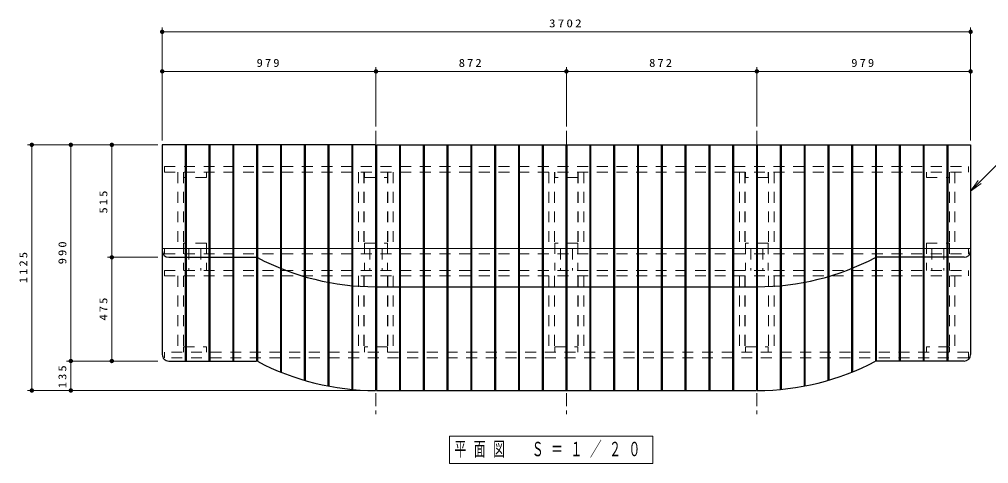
# Model space of a CAD drawing. Units: millimetres on the paper, scale 1:20. Extents: x -360 to 12, y -38 to 250.
# Drawn here: x -358.9 to -137, y 148.4 to 250.1 of the extents above; entities that cross this region are included whole.
import ezdxf

# ---------------------------------------------------------------- set-up
doc = ezdxf.new("R2010")
doc.units = ezdxf.units.MM
doc.linetypes.add('USER1', pattern=[4.5, 2.5, -2])
doc.linetypes.add('USER2', pattern=[6, 3, -1, 1, -1])
doc.layers.add('CLASS1', color=7, linetype='Continuous', lineweight=13)
doc.styles.add('ＭＳ ゴシック', font='')
doc.styles.get('ＭＳ ゴシック').set_extended_font_data('MS Gothic')

# ---------------------------------------------------------------- blocks, each defined once
blk = doc.blocks.new('filled_dot')
at = {"color": 0, "linetype": 'Continuous', "lineweight": -2, "const_width": 1.25}
blk.add_lwpolyline([(-0.625, 0, 1), (0.625, 0, 1)], format="xyb", close=True, dxfattribs=at)
blk = doc.blocks.new('open_arrow')
at = {"color": 0, "linetype": 'Continuous', "lineweight": -2}
blk.add_lwpolyline([(7.5, 1.25), (0, 0), (7.5, -1.25)], dxfattribs=at)

msp = doc.modelspace()

# ---------------------------------------------------------------- linework, layer by layer
at = {"layer": 'CLASS1'}
for p, q in [((-326.17, 222.436), (-326.17, 248.304)), ((-326.17, 247.304), (-141.07, 247.304)), ((-141.07, 222.436), (-141.07, 248.304)), ((-326.17, 238.242), (-277.22, 238.242)), ((-277.22, 225.858), (-277.22, 239.242)), ((-277.22, 225.608), (-277.22, 239.242)), ((-277.22, 238.242), (-233.62, 238.242)), ((-233.62, 225.608), (-233.62, 239.242)), ((-233.62, 225.608), (-233.62, 239.242)), ((-233.62, 238.242), (-190.02, 238.242)), ((-190.02, 225.858), (-190.02, 239.242)), ((-190.02, 225.608), (-190.02, 239.242)), ((-190.02, 238.242), (-141.07, 238.242)), ((-327.17, 221.436), (-357.028, 221.436)), ((-356.028, 165.184), (-356.028, 221.436)), ((-327.17, 221.436), (-348.092, 221.436)), ((-347.092, 171.936), (-347.092, 221.436)), ((-327.17, 221.436), (-338.706, 221.436)), ((-337.706, 195.687), (-337.706, 221.436)), ((-141.136, 210.807), (-134.065, 217.878)), ((-327.17, 195.687), (-338.706, 195.687)), ((-337.706, 171.936), (-337.706, 195.687)), ((-327.17, 171.936), (-348.092, 171.936)), ((-347.092, 165.184), (-347.092, 171.936)), ((-327.17, 171.936), (-338.706, 171.936)), ((-278.22, 165.184), (-357.028, 165.184)), ((-278.22, 165.184), (-348.092, 165.184)), ((-213.867, 154.746), (-260.367, 154.746)), ((-260.367, 154.746), (-260.367, 148.446)), ((-213.867, 148.446), (-213.867, 154.746)), ((-260.367, 148.446), (-213.867, 148.446))]:
    msp.add_line(p, q, dxfattribs=at)
at = {"layer": 'CLASS1', "color": 32, "linetype": 'USER2'}
for p, q in [((-277.22, 224.608), (-277.22, 159.801)), ((-233.62, 224.608), (-233.62, 159.801)), ((-190.02, 224.608), (-190.02, 159.801))]:
    msp.add_line(p, q, dxfattribs=at)
at = {"layer": 'CLASS1', "color": 32, "lineweight": 25}
for p, q in [((-326.17, 221.436), (-326.17, 173.436)), ((-277.32, 221.436), (-326.17, 221.436)), ((-320.92, 221.436), (-320.92, 171.936)), ((-320.72, 221.436), (-320.72, 171.928)), ((-315.47, 221.436), (-315.47, 171.928)), ((-315.27, 221.436), (-315.27, 171.928)), ((-310.02, 221.436), (-310.02, 171.928)), ((-309.82, 221.436), (-309.82, 171.928)), ((-304.57, 221.436), (-304.57, 171.928)), ((-304.37, 221.436), (-304.37, 171.875)), ((-299.12, 221.436), (-299.12, 169.443)), ((-298.92, 221.436), (-298.92, 169.362)), ((-293.67, 221.436), (-293.67, 167.546)), ((-293.47, 221.436), (-293.47, 167.488)), ((-288.22, 221.436), (-288.22, 166.227)), ((-288.02, 221.436), (-288.02, 166.189)), ((-282.77, 221.436), (-282.77, 165.446)), ((-282.57, 221.436), (-282.57, 165.427)), ((-277.32, 221.436), (-277.32, 165.182)), ((-277.12, 221.436), (-277.12, 165.186)), ((-277.12, 221.436), (-190.12, 221.436)), ((-271.87, 221.436), (-271.87, 165.186)), ((-271.67, 221.436), (-271.67, 165.186)), ((-266.42, 221.436), (-266.42, 165.186)), ((-266.22, 221.436), (-266.22, 165.186)), ((-260.97, 221.436), (-260.97, 165.186)), ((-260.77, 221.436), (-260.77, 165.186)), ((-255.52, 221.436), (-255.52, 165.186)), ((-255.32, 221.436), (-255.32, 165.186)), ((-250.07, 221.436), (-250.07, 165.186)), ((-249.87, 221.436), (-249.87, 165.186)), ((-244.62, 221.436), (-244.62, 165.186)), ((-244.42, 221.436), (-244.42, 165.186)), ((-239.17, 221.436), (-239.17, 165.186)), ((-238.97, 221.436), (-238.97, 165.186)), ((-233.72, 221.436), (-233.72, 165.186)), ((-233.72, 221.436), (-233.72, 165.182)), ((-233.52, 221.436), (-233.52, 165.182)), ((-233.52, 221.436), (-233.52, 165.186)), ((-228.27, 221.436), (-228.27, 165.186)), ((-228.07, 221.436), (-228.07, 165.186)), ((-222.82, 221.436), (-222.82, 165.186)), ((-222.62, 221.436), (-222.62, 165.186)), ((-217.37, 221.436), (-217.37, 165.186)), ((-217.17, 221.436), (-217.17, 165.186)), ((-211.92, 221.436), (-211.92, 165.186)), ((-211.72, 221.436), (-211.72, 165.186)), ((-206.47, 221.436), (-206.47, 165.186)), ((-206.27, 221.436), (-206.27, 165.186)), ((-201.02, 221.436), (-201.02, 165.186)), ((-200.82, 221.436), (-200.82, 165.186)), ((-195.57, 221.436), (-195.57, 165.186)), ((-195.37, 221.436), (-195.37, 165.186)), ((-190.12, 221.436), (-190.12, 165.186)), ((-189.92, 221.436), (-189.92, 165.182)), ((-189.92, 221.436), (-141.07, 221.436)), ((-184.67, 221.436), (-184.67, 165.427)), ((-184.47, 221.436), (-184.47, 165.446)), ((-179.22, 221.436), (-179.22, 166.189)), ((-179.02, 221.436), (-179.02, 166.227)), ((-173.77, 221.436), (-173.77, 167.488)), ((-173.57, 221.436), (-173.57, 167.546)), ((-168.32, 221.436), (-168.32, 169.362)), ((-168.12, 221.436), (-168.12, 169.443)), ((-162.87, 221.436), (-162.87, 171.875)), ((-162.67, 221.436), (-162.67, 171.928)), ((-157.42, 221.436), (-157.42, 171.928)), ((-157.22, 221.436), (-157.22, 171.928)), ((-151.97, 221.436), (-151.97, 171.928)), ((-151.77, 221.436), (-151.77, 171.928)), ((-146.52, 221.436), (-146.52, 171.928)), ((-146.32, 221.436), (-146.32, 171.936)), ((-141.07, 221.436), (-141.07, 173.436)), ((-324.67, 195.687), (-304.57, 195.687)), ((-142.57, 195.687), (-162.67, 195.687)), ((-277.12, 188.936), (-190.12, 188.936)), ((-324.67, 171.936), (-304.57, 171.936)), ((-142.57, 171.936), (-162.67, 171.936)), ((-277.12, 165.186), (-190.12, 165.186))]:
    msp.add_line(p, q, dxfattribs=at)
at = {"layer": 'CLASS1', "linetype": 'USER1'}
for p, q in [((-325.67, 216.436), (-325.67, 215.186)), ((-325.67, 216.436), (-141.57, 216.436)), ((-141.57, 216.436), (-141.57, 215.186)), ((-325.67, 215.186), (-141.57, 215.186)), ((-322.57, 215.186), (-322.57, 197.686)), ((-321.32, 215.186), (-321.32, 197.686)), ((-321.295, 213.936), (-321.295, 215.186)), ((-316.045, 213.936), (-321.295, 213.936)), ((-316.045, 213.936), (-316.045, 215.186)), ((-281.22, 215.186), (-281.22, 197.686)), ((-279.97, 215.186), (-279.97, 197.686)), ((-279.92, 215.186), (-279.92, 197.686)), ((-279.845, 213.936), (-279.845, 215.186)), ((-279.845, 213.936), (-274.595, 213.936)), ((-274.595, 213.936), (-274.595, 215.186)), ((-274.57, 215.186), (-274.57, 197.686)), ((-274.52, 215.186), (-274.52, 197.686)), ((-273.27, 215.186), (-273.27, 197.686)), ((-237.62, 215.186), (-237.62, 197.686)), ((-236.37, 215.186), (-236.37, 197.686)), ((-236.32, 215.186), (-236.32, 197.686)), ((-236.245, 213.936), (-236.245, 215.186)), ((-230.995, 213.936), (-236.245, 213.936)), ((-230.995, 213.936), (-230.995, 215.186)), ((-230.97, 215.186), (-230.97, 197.686)), ((-230.92, 215.186), (-230.92, 197.686)), ((-229.67, 215.186), (-229.67, 197.686)), ((-194.02, 215.186), (-194.02, 197.686)), ((-192.77, 215.186), (-192.77, 197.686)), ((-192.72, 215.186), (-192.72, 197.686)), ((-192.645, 213.936), (-192.645, 215.186)), ((-187.395, 213.936), (-192.645, 213.936)), ((-187.395, 213.936), (-187.395, 215.186)), ((-187.37, 215.186), (-187.37, 197.686)), ((-187.32, 215.186), (-187.32, 197.686)), ((-186.07, 215.186), (-186.07, 197.686)), ((-151.195, 213.936), (-151.195, 215.186)), ((-151.195, 213.936), (-145.945, 213.936)), ((-145.945, 213.936), (-145.945, 215.186)), ((-145.92, 215.186), (-145.92, 197.686)), ((-144.67, 215.186), (-144.67, 197.686)), ((-325.67, 197.686), (-325.67, 196.436)), ((-325.67, 197.686), (-141.57, 197.686)), ((-321.295, 198.936), (-321.295, 192.686)), ((-316.045, 198.936), (-321.295, 198.936)), ((-320.045, 197.686), (-320.045, 192.686)), ((-317.295, 197.686), (-317.295, 192.686)), ((-316.045, 198.936), (-316.045, 192.686)), ((-279.845, 198.932), (-279.845, 192.686)), ((-279.845, 198.932), (-274.595, 198.932)), ((-278.595, 197.686), (-278.595, 192.686)), ((-275.845, 197.686), (-275.845, 192.686)), ((-274.595, 198.932), (-274.595, 192.686)), ((-236.245, 198.936), (-236.245, 192.686)), ((-230.995, 198.936), (-236.245, 198.936)), ((-234.995, 197.686), (-234.995, 192.686)), ((-232.245, 197.686), (-232.245, 192.686)), ((-230.995, 198.936), (-230.995, 192.686)), ((-192.645, 198.932), (-192.645, 192.686)), ((-187.395, 198.932), (-192.645, 198.932)), ((-191.395, 197.686), (-191.395, 192.686)), ((-188.645, 197.686), (-188.645, 192.686)), ((-187.395, 198.932), (-187.395, 192.686)), ((-151.195, 198.936), (-151.195, 192.686)), ((-151.195, 198.936), (-145.945, 198.936)), ((-149.945, 197.686), (-149.945, 192.686)), ((-147.195, 197.686), (-147.195, 192.686)), ((-145.945, 198.936), (-145.945, 192.686)), ((-141.57, 197.686), (-141.57, 196.436)), ((-325.67, 196.436), (-141.57, 196.436)), ((-325.67, 192.686), (-325.67, 191.436)), ((-325.67, 192.686), (-141.57, 192.686)), ((-325.67, 191.436), (-141.57, 191.436)), ((-322.57, 191.436), (-322.57, 173.936)), ((-321.32, 191.436), (-321.32, 173.936)), ((-281.22, 191.436), (-281.22, 173.936)), ((-279.97, 191.436), (-279.97, 173.936)), ((-279.92, 191.436), (-279.92, 173.936)), ((-274.57, 191.436), (-274.57, 173.936)), ((-274.52, 191.436), (-274.52, 173.936)), ((-273.27, 191.436), (-273.27, 173.936)), ((-237.62, 191.436), (-237.62, 173.936)), ((-236.37, 191.436), (-236.37, 173.936)), ((-236.32, 191.436), (-236.32, 173.936)), ((-230.97, 191.436), (-230.97, 173.936)), ((-230.92, 191.436), (-230.92, 173.936)), ((-229.67, 191.436), (-229.67, 173.936)), ((-194.02, 191.436), (-194.02, 173.936)), ((-192.77, 191.436), (-192.77, 173.936)), ((-192.72, 191.436), (-192.72, 173.936)), ((-187.37, 191.436), (-187.37, 173.936)), ((-187.32, 191.436), (-187.32, 173.936)), ((-186.07, 191.436), (-186.07, 173.936)), ((-145.92, 191.436), (-145.92, 173.936)), ((-144.67, 191.436), (-144.67, 173.936)), ((-141.57, 192.686), (-141.57, 191.436)), ((-325.67, 173.936), (-325.67, 172.686)), ((-141.57, 173.936), (-325.67, 173.936)), ((-321.295, 175.186), (-321.295, 173.936)), ((-321.295, 175.186), (-316.045, 175.186)), ((-316.045, 175.186), (-316.045, 173.936)), ((-279.845, 175.186), (-279.845, 173.936)), ((-274.595, 175.186), (-279.845, 175.186)), ((-274.595, 175.186), (-274.595, 173.936)), ((-236.245, 175.186), (-236.245, 173.936)), ((-236.245, 175.186), (-230.995, 175.186)), ((-230.995, 175.186), (-230.995, 173.936)), ((-192.645, 175.186), (-192.645, 173.936)), ((-192.645, 175.186), (-187.395, 175.186)), ((-187.395, 175.186), (-187.395, 173.936)), ((-151.195, 175.186), (-151.195, 173.936)), ((-145.945, 175.186), (-151.195, 175.186)), ((-145.945, 175.186), (-145.945, 173.936)), ((-141.57, 173.936), (-141.57, 172.686)), ((-141.57, 172.686), (-325.67, 172.686))]:
    msp.add_line(p, q, dxfattribs=at)
at = {"layer": 'CLASS1', "color": 32, "linetype": 'USER1'}
msp.add_line((-141.07, 197.686), (-326.17, 197.686), dxfattribs=at)
at = {"layer": 'CLASS1', "color": 32, "lineweight": 25}
for centre, radius, start, end in [((-324.67, 197.187), 1.5, 180, 270), ((-277.22, 247.344), 58.409, 242.3009, 269.90192), ((-190.02, 247.344), 58.409, 270.09809, 297.69911), ((-142.57, 197.187), 1.5, 270, 0), ((-324.67, 173.436), 1.5, 179.99999, 270), ((-142.57, 173.436), 1.5, 270, 0), ((-277.22, 223.593), 58.409, 242.3009, 269.90192), ((-190.02, 223.593), 58.409, 270.09809, 297.69911)]:
    msp.add_arc(centre, radius, start, end, dxfattribs=at)

# ---------------------------------------------------------------- block references
at = {"layer": 'CLASS1', "xscale": 0.4, "yscale": 0.4}
for p in [(-326.17, 247.304), (-326.17, 238.242), (-277.22, 238.242), (-233.62, 238.242), (-190.02, 238.242)]:
    msp.add_blockref('filled_dot', p, dxfattribs=at)
for name, p, rotation in [('filled_dot', (-141.07, 247.304), 180), ('filled_dot', (-277.22, 238.242), 180), ('filled_dot', (-233.62, 238.242), 180), ('filled_dot', (-190.02, 238.242), 180), ('filled_dot', (-141.07, 238.242), 180), ('filled_dot', (-356.028, 221.436), 270), ('filled_dot', (-347.092, 221.436), 270), ('filled_dot', (-337.706, 221.436), 270), ('open_arrow', (-141.136, 210.807), 45), ('filled_dot', (-337.706, 195.687), 90), ('filled_dot', (-337.706, 195.687), 270), ('filled_dot', (-347.092, 171.936), 270), ('filled_dot', (-347.092, 171.936), 90), ('filled_dot', (-337.706, 171.936), 90), ('filled_dot', (-356.028, 165.184), 90), ('filled_dot', (-347.092, 165.184), 90)]:
    msp.add_blockref(name, p, dxfattribs=dict(at, rotation=rotation))

# ---------------------------------------------------------------- texts
at = {"layer": 'CLASS1', "style": 'ＭＳ ゴシック'}
for s, insert, char_height, attachment_point in [('\\T1.33;\\W1.2;3702', (-233.62, 248.304), 1.833, 8), ('\\T1.33;\\W1.15;979', (-301.695, 239.242), 1.833, 8), ('\\T1.33;\\W1.15;872', (-255.42, 239.242), 1.833, 8), ('\\T1.33;\\W1.15;872', (-211.82, 239.242), 1.833, 8), ('\\T1.33;\\W1.15;979', (-165.545, 239.242), 1.833, 8), ('\\T1.64;\\W0.6;平面図\u3000Ｓ＝１／２０', (-237.117, 151.596), 3.299, 5)]:
    msp.add_mtext(s, dxfattribs=dict(at, insert=insert, char_height=char_height, attachment_point=attachment_point))
at = {"layer": 'CLASS1', "char_height": 1.833, "attachment_point": 8, "rotation": 90, "style": 'ＭＳ ゴシック'}
for s, insert in [('\\T1.33;\\W1.15;515', (-338.706, 208.561)), ('\\T1.33;\\W1.15;990', (-348.092, 196.936)), ('\\T1.33;\\W1.15;1125', (-357.028, 193.56)), ('\\T1.33;\\W1.15;475', (-338.706, 184.061)), ('\\T1.33;\\W1.15;135', (-348.092, 168.56))]:
    msp.add_mtext(s, dxfattribs=dict(at, insert=insert))

doc.saveas('drawing.dxf')
